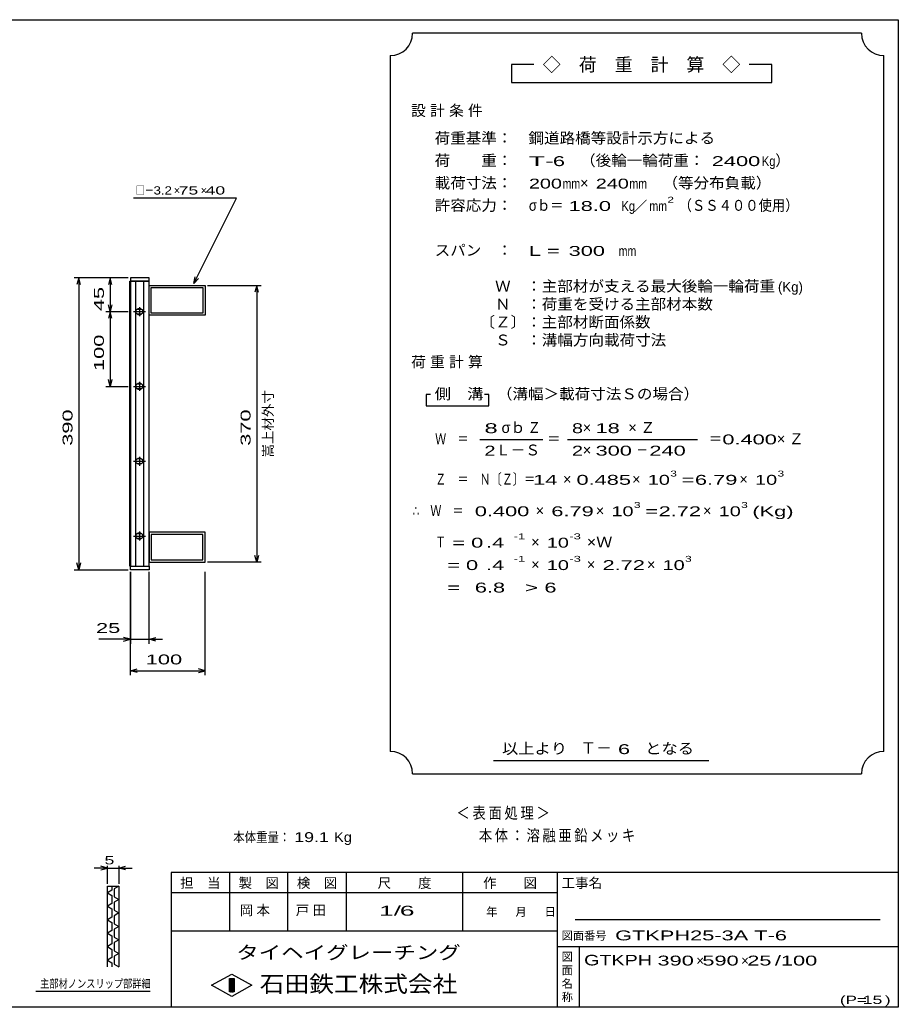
# Model space of a CAD drawing. Units: millimetres, scale not verified. Extents: x -1092 to 1039, y -770 to 632.
# Drawn here: x -136 to 1039, y -688 to 632 of the extents above; entities that cross this region are included whole.
import ezdxf
from ezdxf.enums import TextEntityAlignment as Align

# ---------------------------------------------------------------- set-up
doc = ezdxf.new("R2010")
doc.units = ezdxf.units.MM
doc.header["$LTSCALE"] = 6
for name, color, linetype, lineweight in [('0_2', 150, 'Continuous', 25), ('16', 3, 'Continuous', 25), ('22', 4, 'Continuous', 25), ('24', 2, 'Continuous', 25), ('32', 4, 'Continuous', 25)]:
    doc.layers.add(name, color=color, linetype=linetype, lineweight=lineweight)
doc.styles.add('ベクトル', font='')
doc.styles.get('ベクトル').set_extended_font_data('ベクトル')

msp = doc.modelspace()

# ---------------------------------------------------------------- linework, layer by layer
at = {"layer": '0_2'}
for p, q in [((-1037.4, 632.1), (1038.6, 632.1)), ((1038.6, 632.1), (1038.6, -687.9)), ((1038.6, -507.9), (66.6, -507.9)), ((66.6, -507.9), (66.6, -687.9)), ((144.6, -507.9), (144.6, -585.9)), ((222.6, -585.9), (222.6, -507.9)), ((300.6, -507.9), (300.6, -585.9)), ((456.6, -585.9), (456.6, -507.9)), ((582.6, -507.9), (582.6, -687.9)), ((582.6, -534.9), (66.6, -534.9)), ((1014.6, -570.9), (606.6, -570.9)), ((66.6, -585.9), (582.6, -585.9)), ((582.6, -606.9), (1038.6, -606.9)), ((612.6, -687.9), (612.6, -606.9)), ((120.6, -658.5), (147.6, -643.5)), ((147.6, -643.5), (174.6, -658.5)), ((147.6, -673.5), (120.6, -658.5)), ((144.6, -649.5), (150.6, -649.5)), ((144.6, -667.5), (144.6, -649.5)), ((144.6, -649.5), (145.8, -649.5)), ((145.8, -649.5), (145.8, -667.5)), ((147, -667.5), (147, -649.5)), ((147, -649.5), (148.2, -649.5)), ((174.6, -658.5), (147.6, -673.5)), ((148.2, -649.5), (148.2, -667.5)), ((149.4, -667.5), (149.4, -649.5)), ((149.4, -649.5), (150.6, -649.5)), ((150.6, -649.5), (150.6, -667.5)), ((150.6, -649.5), (150.6, -667.5)), ((150.6, -667.5), (144.6, -667.5)), ((145.8, -667.5), (147, -667.5)), ((148.2, -667.5), (149.4, -667.5)), ((1038.6, -687.9), (-1037.4, -687.9))]:
    msp.add_line(p, q, dxfattribs=at)
at = {"layer": '16'}
for p, q in [((11.3, -98.5), (11.3, 282.5)), ((11.3, 282.5), (12, 282.5)), ((37, 287), (12, 287)), ((12, 287), (12, 282.5)), ((12, 282.5), (37, 282.5)), ((12, 282.5), (12, -98.5)), ((37, 282.5), (12, 282.5)), ((19, 282.5), (19, -98.5)), ((30, -98.5), (30, 282.5)), ((37, 282.5), (37, 287)), ((37, -98.5), (37, 282.5)), ((37, 277), (112, 277)), ((37, 237), (37, 277)), ((40, 274), (109, 274)), ((40, 240), (40, 274)), ((109, 274), (109, 240)), ((112, 277), (112, 237)), ((16, 242), (32, 242)), ((26, 245), (22, 245)), ((22, 239), (26, 239)), ((24, 248), (24, 236)), ((109, 240), (40, 240)), ((112, 237), (37, 237)), ((24, 148), (24, 136)), ((16, 142), (32, 142)), ((26, 145), (22, 145)), ((22, 139), (26, 139)), ((16, 42), (32, 42)), ((26, 45), (22, 45)), ((24, 48), (24, 36)), ((22, 39), (26, 39)), ((24, -52), (24, -64)), ((16, -58), (32, -58)), ((26, -55), (22, -55)), ((22, -61), (26, -61)), ((112, -53), (37, -53)), ((37, -53), (37, -93)), ((109, -56), (40, -56)), ((40, -56), (40, -90)), ((109, -90), (109, -56)), ((112, -93), (112, -53)), ((40, -90), (109, -90)), ((12, -98.5), (11.3, -98.5)), ((12, -98.5), (37, -98.5)), ((12, -103), (12, -98.5)), ((12, -98.5), (37, -98.5)), ((37, -103), (12, -103)), ((37, -93), (112, -93)), ((37, -98.5), (37, -103))]:
    msp.add_line(p, q, dxfattribs=at)
for centre, radius, start, end in [((22, 242), 3, 90, 270), ((24, 242), 4, 46.6, 133.4), ((24, 242), 4, 226.6, 313.4), ((26, 242), 3, 270, 90), ((24, 142), 4, 46.6, 133.4), ((22, 142), 3, 90, 270), ((24, 142), 4, 226.6, 313.4), ((26, 142), 3, 270, 90), ((22, 42), 3, 90, 270), ((24, 42), 4, 46.6, 133.4), ((26, 42), 3, 270, 90), ((24, 42), 4, 226.6, 313.4), ((22, -58), 3, 90, 270), ((24, -58), 4, 46.6, 133.4), ((24, -58), 4, 226.6, 313.4), ((26, -58), 3, 270, 90)]:
    msp.add_arc(centre, radius, start, end, dxfattribs=at)
at = {"layer": '22'}
for p, q in [((154, 393.5), (16, 393.5)), ((97, 279.5), (154, 393.5)), ((9, 287), (-63, 287)), ((-57, 287), (-59.4, 278)), ((-54.6, 278), (-57, 287)), ((-57, 287), (-57, -103)), ((9, 287), (-21, 287)), ((-15, 287), (-17.4, 278)), ((-12.6, 278), (-15, 287)), ((-15, 287), (-15, 242)), ((97, 279.5), (98.8, 288.3)), ((97, 279.5), (103, 286.1)), ((115, 277), (187, 277)), ((181, 277), (178.6, 268)), ((183.4, 268), (181, 277)), ((181, 277), (181, -93)), ((-15, 242), (-17.4, 251)), ((-12.6, 251), (-15, 242)), ((-21, 242), (9, 242)), ((-15, 242), (-17.4, 233)), ((-12.6, 233), (-15, 242)), ((-15, 242), (-15, 142)), ((-15, 142), (-17.4, 151)), ((-12.6, 151), (-15, 142)), ((-21, 142), (9, 142)), ((181, -93), (178.6, -84)), ((183.4, -84), (181, -93)), ((-63, -103), (9, -103)), ((-57, -103), (-59.4, -94)), ((-54.6, -94), (-57, -103)), ((187, -93), (115, -93)), ((12, -106), (12, -202)), ((12, -244), (12, -106)), ((37, -202), (37, -106)), ((112, -244), (112, -106)), ((12, -196), (-30, -196)), ((12, -196), (3, -193.6)), ((3, -198.4), (12, -196)), ((12, -196), (37, -196)), ((37, -196), (46, -193.6)), ((46, -198.4), (37, -196)), ((37, -196), (55, -196)), ((12, -238), (21, -235.6)), ((112, -238), (103, -235.6)), ((21, -240.4), (12, -238)), ((12, -238), (112, -238)), ((103, -240.4), (112, -238))]:
    msp.add_line(p, q, dxfattribs=at)
at = {"layer": '24', "color": 4}
for p, q in [((989.4, 614.1), (389.4, 614.1)), ((359.4, 584.1), (359.4, -345.9)), ((1019.4, -345.9), (1019.4, 584.1)), ((551.4, 572.1), (521.4, 572.1)), ((521.4, 572.1), (521.4, 548.1)), ((869.4, 572.1), (839.4, 572.1)), ((869.4, 548.1), (869.4, 572.1)), ((521.4, 548.1), (869.4, 548.1)), ((413.4, 131.1), (407.4, 131.1)), ((407.4, 131.1), (407.4, 116.1)), ((491.4, 131.1), (485.4, 131.1)), ((491.4, 116.1), (491.4, 131.1)), ((407.4, 116.1), (491.4, 116.1)), ((479.4, 71.1), (563.4, 71.1)), ((596.4, 71.1), (770.4, 71.1)), ((497.4, -357.9), (785.4, -357.9)), ((389.4, -375.9), (989.4, -375.9))]:
    msp.add_line(p, q, dxfattribs=at)
for centre, start, end in [((359.4, 614.1), 270, 0), ((1019.4, 614.1), 180, 270), ((359.4, -375.9), 0, 90), ((1019.4, -375.9), 90, 180)]:
    msp.add_arc(centre, 30, start, end, dxfattribs=at)
at = {"layer": '32'}
for p, q in [((-18.6, -501.9), (-27.6, -499.5)), ((-18.6, -522.9), (-18.6, -498.9)), ((-3.6, -498.9), (-3.6, -522.9)), ((-3.6, -501.9), (5.4, -499.5)), ((-18.6, -501.9), (-36.6, -501.9)), ((-27.6, -504.3), (-18.6, -501.9)), ((-18.6, -501.9), (-3.6, -501.9)), ((5.4, -504.3), (-3.6, -501.9)), ((-3.6, -501.9), (14.4, -501.9)), ((-18.6, -525.9), (-3.6, -525.9)), ((-18.6, -633.9), (-18.6, -525.9)), ((-12.6, -525.9), (-12.6, -531.3)), ((-3.6, -525.9), (-9.6, -529.5)), ((-3.6, -525.9), (-3.6, -633.9)), ((-12.6, -531.3), (-18.6, -534.9)), ((-18.6, -534.9), (-12.6, -538.5)), ((-12.6, -538.5), (-12.6, -549.3)), ((-9.6, -529.5), (-9.6, -540.3)), ((-9.6, -540.3), (-3.6, -543.9)), ((-12.6, -549.3), (-18.6, -552.9)), ((-18.6, -552.9), (-12.6, -556.5)), ((-3.6, -543.9), (-9.6, -547.5)), ((-9.6, -547.5), (-9.6, -558.3)), ((-12.6, -567.3), (-18.6, -570.9)), ((-12.6, -556.5), (-12.6, -567.3)), ((-9.6, -558.3), (-3.6, -561.9)), ((-3.6, -561.9), (-9.6, -565.5)), ((-9.6, -565.5), (-9.6, -576.3)), ((-18.6, -570.9), (-12.6, -574.5)), ((-12.6, -574.5), (-12.6, -585.3)), ((-9.6, -576.3), (-3.6, -579.9)), ((-3.6, -579.9), (-9.6, -583.5)), ((-12.6, -585.3), (-18.6, -588.9)), ((-18.6, -588.9), (-12.6, -592.5)), ((-12.6, -592.5), (-12.6, -603.3)), ((-9.6, -583.5), (-9.6, -594.3)), ((-12.6, -603.3), (-18.6, -606.9)), ((-18.6, -606.9), (-12.6, -610.5)), ((-9.6, -594.3), (-3.6, -597.9)), ((-3.6, -597.9), (-9.6, -601.5)), ((-9.6, -601.5), (-9.6, -612.3)), ((-12.6, -610.5), (-12.6, -621.3)), ((-9.6, -612.3), (-3.6, -615.9)), ((-3.6, -615.9), (-9.6, -619.5)), ((-9.6, -619.5), (-9.6, -630.3)), ((-12.6, -621.3), (-18.6, -624.9)), ((-18.6, -624.9), (-12.6, -628.5)), ((-12.6, -628.5), (-12.6, -633.9)), ((-9.6, -630.3), (-3.6, -633.9)), ((38.4, -666.9), (-114.6, -666.9))]:
    msp.add_line(p, q, dxfattribs=at)

# ---------------------------------------------------------------- texts
at = {"layer": '0_2', "style": 'ベクトル'}
for s, height, p in [('担\u3000当', 13.2, (78.6, -521.7)), ('製\u3000図', 13.2, (156.6, -521.7)), ('検\u3000図', 13.2, (234.6, -521.7)), ('尺\u3000\u3000度', 13.2, (342.6, -521.7)), ('作\u3000\u3000図', 13.2, (483.6, -521.7)), ('工事名', 13.2, (588.6, -521.7)), ('年', 11, (487.8, -560.4)), ('月', 11, (526.8, -560.4)), ('日', 11, (565.8, -560.4)), ('図面番号', 11, (588.6, -592.2)), ('図', 11, (588.6, -620.4)), ('面', 11, (588.6, -638.4)), ('名', 11, (588.6, -656.4)), ('称', 11, (588.6, -674.4))]:
    msp.add_text(s, height=height, dxfattribs=at).set_placement(p, align=Align.MIDDLE_LEFT)
at = {"layer": '0_2', "color": 222, "style": 'ベクトル'}
for s, height, width, p in [('タイヘイグレーチング', 17.6, 1.25, (153.6, -614.7)), ('石田鉄工株式会社', 21.99, 1.1, (185.1, -656.7))]:
    msp.add_text(s, height=height, dxfattribs=dict(at, width=width)).set_placement(p, align=Align.MIDDLE_LEFT)
at = {"layer": '22', "color": 2, "style": 'ベクトル'}
for s, height, width, p in [('□－', 11, 0.8, (19, 404)), ('3.2', 11, 1.2, (43, 404)), (' 75 ', 11, 1.6, (70, 404)), (' 40 ', 11, 1.6, (106, 404)), (' 25 ', 13.2, 1.65, (-42, -181)), (' 100 ', 13.2, 1.65, (24.5, -223)), ('本体重量：', 13.2, 0.85, (149.4, -460.5)), (' 19.1', 13.2, 1.35, (224.4, -460.5)), ('Kg', 13.2, 1.1, (284.4, -460.5)), ('1/', 13.2, 2, (344.4, -558.9)), (' 6 ', 13.2, 2, (362.4, -558.9)), ('GTKPH25-3A T-6        ', 13.2, 1.65, (660, -591.9)), ('GTKPH', 14.08, 1.4, (618.6, -624.9)), (' 390 ', 13.2, 1.65, (708.6, -625.5)), (' 590 ', 13.2, 1.65, (768.6, -625.5)), (' 25 ', 13.2, 1.65, (828.6, -625.5)), ('/', 13.2, 1.65, (873.6, -625.5)), (' 100 ', 13.2, 1.65, (873.6, -625.5)), ('(P=', 11, 1.55, (960.6, -678)), (' 15 ', 11, 1.6, (984.6, -678)), (')', 11, 1.6, (1020.6, -678))]:
    msp.add_text(s, height=height, dxfattribs=dict(at, width=width)).set_placement(p, align=Align.MIDDLE_LEFT)
for height, p in [(11, (70, 404)), (11, (106, 404)), (13.2, (768.6, -625.5)), (13.2, (828.6, -625.5))]:
    msp.add_text('×', height=height, dxfattribs=at).set_placement(p, align=Align.MIDDLE_LEFT)
at = {"layer": '22', "color": 2, "style": 'ベクトル', "width": 1.65}
for s, p in [(' 45 ', (-30, 234.5)), (' 100 ', (-30, 154.5)), (' 390 ', (-72, 54.5)), (' 370 ', (166, 54.5))]:
    msp.add_text(s, height=13.2, rotation=90, dxfattribs=at).set_placement(p, align=Align.MIDDLE_LEFT)
at = {"layer": '22', "color": 2, "style": 'ベクトル'}
msp.add_text('嵩上材外寸', height=13.2, rotation=90, dxfattribs=at).set_placement((196, 47), align=Align.MIDDLE_LEFT)
at = {"layer": '22', "color": 2, "attachment_point": 4, "style": 'ベクトル'}
for s, insert, char_height in [('\\T1.2;\\W0.85;＜表面処理＞', (447.9, -429), 15.4), ('\\T1.19;\\W0.85;本体：溶融亜鉛メッキ', (477.9, -459), 15.4), ('\\T1.25;岡本\u3000', (158.1, -558.9), 13.2), ('\\T1.25;戸田\u3000', (233.1, -558.9), 13.2)]:
    msp.add_mtext(s, dxfattribs=dict(at, insert=insert, char_height=char_height))
at = {"layer": '24', "style": 'ベクトル'}
for s, height, p in [('◇\u3000荷\u3000重\u3000計\u3000算\u3000◇', 17.6, (563.4, 572.1)), ('）', 14.5, (874.2, 444)), ('×', 14.5, (613.2, 414)), ('／', 13.2, (684.9, 383.1)), ('(Kg)', 13.2, (877.8, 275.1)), ('σｂ', 14.52, (508.2, 87)), ('×', 14.5, (616.8, 87)), ('Ｌ－Ｓ', 14.52, (500.4, 57)), ('×', 14.5, (616.8, 57)), ('×', 14.5, (590.4, 18)), ('×', 14.5, (682.8, 18)), ('×', 14.5, (826.2, 18)), ('×', 14.5, (553.8, -24)), ('×', 14.5, (634.2, -24)), ('×', 14.5, (777.6, -24)), ('×', 14.5, (547.8, -66)), ('×', 14.5, (547.8, -96)), ('×', 14.5, (622.2, -96)), ('×', 14.5, (702.6, -96)), ('Ｔ－', 15.4, (613.8, -341.4))]:
    msp.add_text(s, height=height, dxfattribs=at).set_placement(p, align=Align.MIDDLE_LEFT)
for s, height, width, p in [('荷重基準：\u3000', 14.52, 1.05, (418.8, 474)), ('鋼道路橋等設計示方による', 14.52, 1.05, (544.2, 474)), ('荷\u3000\u3000重：\u3000', 14.52, 1.05, (418.8, 444)), ('T-', 13.2, 2, (544.8, 443.1)), (' 6 ', 13.2, 1.65, (568.8, 443.1)), ('（後輪一輪荷重：', 14.52, 1.05, (613.2, 444)), (' 2400', 13.2, 1.65, (781.2, 443.1)), ('Kg', 13.2, 0.85, (856.2, 443.1)), ('載荷寸法：\u3000', 14.52, 1.05, (418.8, 414)), ('\u3000（等分布負載）', 14.52, 1.05, (702.6, 414)), ('200', 13.2, 1.5, (544.8, 413.1)), ('mm', 13.2, 0.8, (589.8, 413.1)), ('240', 13.2, 1.5, (634.2, 413.1)), ('mm', 13.2, 0.8, (679.2, 413.1)), ('許容応力：\u3000', 14.52, 1.05, (418.8, 384)), ('σｂ＝', 14.52, 0.9, (544.8, 384)), (' 18.0', 13.2, 1.65, (589.8, 383.1)), ('Kg', 13.2, 0.85, (668.4, 383.1)), ('mm', 13.2, 0.8, (705.9, 383.1)), ('2', 7.92, 1.5, (729.9, 391.5)), ('（ＳＳ４００使用）', 14.52, 0.9, (744.9, 384)), ('スパン\u3000：\u3000', 14.52, 1.05, (418.8, 324)), ('L =', 13.2, 1.65, (544.8, 323.1)), (' 300 ', 13.2, 1.65, (589.8, 323.1)), ('mm', 13.2, 0.8, (664.8, 323.1)), ('\u3000Ｗ\u3000：主部材が支える最大後輪一輪荷重', 14.52, 1.05, (478.8, 276)), ('\u3000Ｎ\u3000：荷重を受ける主部材本数', 14.52, 1.05, (478.8, 252)), ('〔Ｚ〕：主部材断面係数', 14.52, 1.05, (478.8, 228)), ('\u3000Ｓ\u3000：溝幅方向載荷寸法', 14.52, 1.05, (478.8, 204)), ('側\u3000溝', 14.52, 1.1, (418.8, 132)), ('\u3000（溝幅＞載荷寸法Ｓの場合）', 14.52, 1.05, (481.2, 132)), ('8', 13.2, 1.8, (485.4, 86.1)), ('Ｚ', 14.5, 0.9, (543, 87)), ('8', 13.2, 1.5, (602.4, 86.1)), (' 18 ', 13.2, 1.65, (625.8, 86.1)), ('Ｗ\u3000＝', 14.52, 0.75, (419.4, 72)), ('＝', 14.5, 0.9, (569.4, 72)), ('＝', 14.5, 0.9, (785.4, 72)), ('0.400', 13.2, 1.65, (803.4, 71.1)), ('2', 13.2, 1.5, (485.4, 56.1)), ('2', 13.2, 1.5, (602.4, 56.1)), (' 300 ', 13.2, 1.65, (625.8, 56.1)), ('－', 14.5, 0.75, (688.8, 57)), (' 240 ', 13.2, 1.65, (697.8, 56.1)), ('Ｚ\u3000＝\u3000Ｎ〔Ｚ〕＝', 14.52, 0.75, (419.4, 18)), ('3', 7.92, 1.5, (733.8, 25.5)), ('3', 7.92, 1.5, (877.2, 25.5)), (' 14 ', 13.2, 1.65, (542.4, 17.1)), ('0.485', 13.2, 1.65, (608.4, 17.1)), ('10', 13.2, 1.5, (703.8, 17.1)), ('=', 13.2, 1.7, (748.8, 17.1)), ('6.79', 13.2, 1.65, (766.8, 17.1)), ('10', 13.2, 1.5, (847.2, 17.1)), ('3', 7.92, 1.5, (685.2, -16.5)), ('3', 7.92, 1.5, (828.6, -16.5)), ('∴\u3000Ｗ\u3000＝', 14.52, 0.75, (389.4, -24)), (' 0.400', 13.2, 1.65, (464.4, -24.9)), ('6.79', 13.2, 1.65, (574.8, -24.9)), ('10', 13.2, 1.5, (655.2, -24.9)), ('=', 13.2, 1.7, (700.2, -24.9)), ('2.72', 13.2, 1.65, (718.2, -24.9)), ('10', 13.2, 1.5, (798.6, -24.9)), ('(Kg)', 13.2, 1.65, (843.6, -24.9)), ('Ｔ', 14.5, 0.75, (419.4, -66)), (' = 0', 13.2, 1.65, (434.4, -66.9)), (' .4 ', 13.2, 1.65, (479.4, -66.9)), ('-1', 7.92, 1.65, (524.4, -58.5)), ('10', 13.2, 1.5, (568.8, -66.9)), ('-3', 7.92, 1.65, (598.8, -58.5)), ('×Ｗ', 14.52, 1.1, (622.2, -66)), ('  = 0', 13.2, 1.65, (419.4, -96.9)), (' .4 ', 13.2, 1.65, (479.4, -96.9)), ('-1', 7.92, 1.65, (524.4, -88.5)), ('10', 13.2, 1.5, (568.8, -96.9)), ('-3', 7.92, 1.65, (598.8, -88.5)), ('2.72', 13.2, 1.65, (643.2, -96.9)), ('10', 13.2, 1.5, (723.6, -96.9)), ('3', 7.92, 1.5, (753.6, -88.5)), ('  =', 13.2, 1.65, (419.4, -126.9)), (' 6.8', 13.2, 1.65, (464.4, -126.9)), ('>', 13.2, 1.7, (539.4, -126.9)), (' 6 ', 13.2, 1.65, (557.4, -126.9)), ('以上より\u3000', 14.52, 1.1, (508.8, -342)), (' 6 ', 13.2, 1.65, (655.8, -342.9)), ('となる', 14.52, 1.1, (700.2, -342))]:
    msp.add_text(s, height=height, dxfattribs=dict(at, width=width)).set_placement(p, align=Align.MIDDLE_LEFT)
at = {"layer": '24', "char_height": 14.52, "attachment_point": 4, "style": 'ベクトル'}
for s, insert in [('\\T1.28;設計条件', (387.3, 510)), ('\\T1.28;荷重計算', (387.3, 174)), ('\\T1.42;×Ｚ', (677.7, 87)), ('\\T1.42;×Ｚ', (876.3, 72))]:
    msp.add_mtext(s, dxfattribs=dict(at, insert=insert))
at = {"layer": '32', "color": 2, "style": 'ベクトル'}
for s, width, p in [(' 5 ', 1.6, (-29.1, -491.4)), ('主部材ノンスリップ部詳細', 0.8, (-108.6, -656.4))]:
    msp.add_text(s, height=11, dxfattribs=dict(at, width=width)).set_placement(p, align=Align.MIDDLE_LEFT)

doc.saveas('drawing.dxf')
